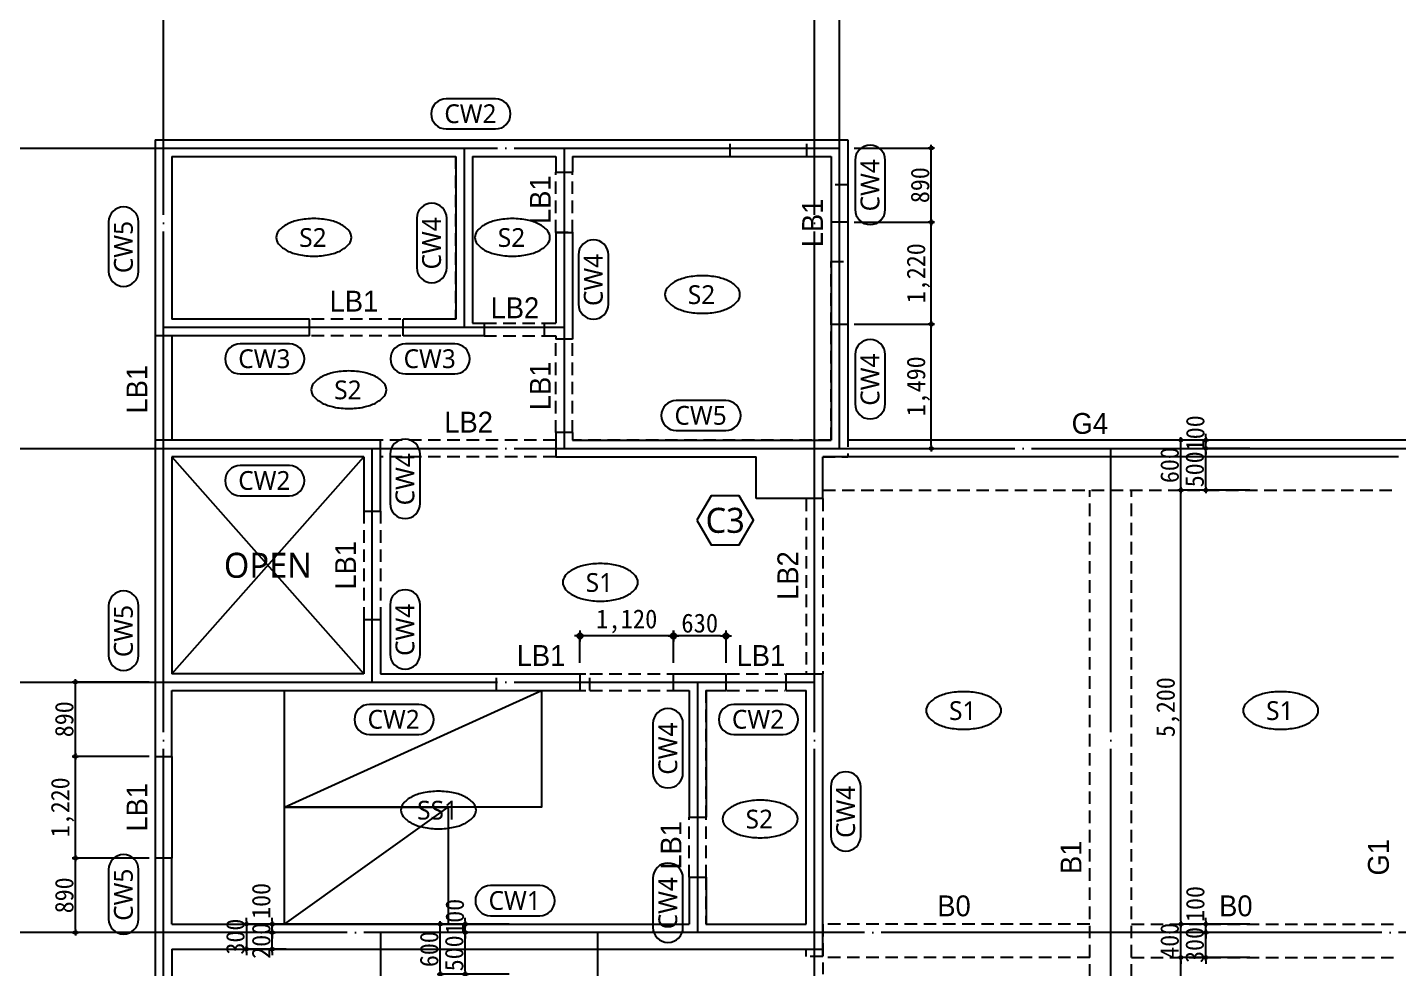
# Model space of a CAD drawing. Header units: millimetres. Extents: x 315000 to 378000, y 0 to 44550.
# Drawn here: x 326070 to 342502, y 16103 to 27381 of the extents above; entities that cross this region are included whole.
import ezdxf
from ezdxf.enums import TextEntityAlignment as Align

# ---------------------------------------------------------------- set-up
doc = ezdxf.new("R2010")
doc.units = ezdxf.units.MM
doc.header["$LTSCALE"] = 100
for name, pattern in [('CEN', [62, 60, -1, 0, -1]), ('HID', [2.3, 1.5, -0.8]), ('HIDDEN', [0.375, 0.25, -0.125])]:
    doc.linetypes.add(name, pattern=pattern)
for name, color, linetype in [('!_BEAM 넘버링', 7, 'Continuous'), ('!_CON', 2, 'Continuous'), ('!_GIRDER 넘버링', 3, 'Continuous'), ('!_골조하부', 5, 'HIDDEN'), ('BEAM L', 4, 'HID'), ('CEN', 1, 'CEN'), ('DIM', 7, 'Continuous'), ('ETC', 6, 'Continuous'), ('L1', 8, 'Continuous'), ('TEX', 3, 'Continuous'), ('TEXT', 7, 'Continuous')]:
    doc.layers.add(name, color=color, linetype=linetype)
doc.styles.add('돋움', font='')
doc.styles.add('맑은고딕', font='')
doc.styles.add('엑스포', font='')
doc.styles.add('울릉도L', font='')
doc.styles.get('돋움').set_extended_font_data('DotumChe')
doc.styles.get('맑은고딕').set_extended_font_data('Malgun Gothic')
doc.styles.get('엑스포').set_extended_font_data('Malgun Gothic')
doc.styles.get('울릉도L').set_extended_font_data('HY울릉도L')
doc.dimstyles.new('ISO-25', dxfattribs={"dimtxt": 2.5, "dimasz": 2.5, "dimexe": 1.25, "dimexo": 0.625, "dimtad": 1, "dimtxsty": 'STANDARD', "dimcen": 2.5, "dimadec": 0, "dimazin": 0, "dimtfac": 1, "dimtmove": 0, "dimatfit": 3, "dimfxl": 1, "dimarcsym": 0})

# ---------------------------------------------------------------- blocks, each defined once
blk = doc.blocks.new('지상1층 골조하부')
at = {"layer": '!_골조하부', "linetype": 'HID'}
for p, q in [((327602, 26036), (334492, 26036)), ((327602, 26036), (327602, 23686)), ((334492, 25836), (334492, 26036)), ((335412, 26036), (335902, 26036)), ((335412, 25836), (335412, 26036)), ((335902, 26036), (335902, 25496)), ((327802, 25836), (327802, 23886)), ((327802, 25836), (331202, 25836)), ((331202, 25836), (331202, 23886)), ((331402, 25836), (331402, 23836)), ((331402, 25836), (332402, 25836)), ((332402, 25836), (332402, 25646)), ((332602, 25836), (332602, 25646)), ((332602, 25836), (334492, 25836)), ((335412, 25836), (335702, 25836)), ((335702, 25836), (335702, 25496)), ((332402, 25646), (332602, 25646)), ((335902, 25496), (335702, 25496)), ((332402, 24926), (332402, 23836)), ((332402, 24926), (332602, 24926)), ((332602, 24926), (332602, 23646)), ((335702, 22436), (335702, 24576)), ((335702, 24576), (335902, 24576)), ((335902, 24576), (335902, 22236)), ((329452, 23886), (327802, 23886)), ((329452, 23686), (329452, 23886)), ((331202, 23886), (330572, 23886)), ((330572, 23686), (330572, 23886)), ((331402, 23836), (331542, 23836)), ((331542, 23836), (331542, 23686)), ((332262, 23836), (332402, 23836)), ((332262, 23836), (332262, 23686)), ((329452, 23686), (327602, 23686)), ((331542, 23686), (330572, 23686)), ((332262, 23686), (332402, 23686)), ((332402, 23686), (332402, 23646)), ((332602, 23646), (332402, 23646)), ((332402, 22526), (332402, 22236)), ((332602, 22526), (332402, 22526)), ((332602, 22526), (332602, 22436)), ((327602, 22436), (327602, 18646)), ((330302, 22436), (327602, 22436)), ((330302, 21586), (330302, 22436)), ((335702, 22436), (332602, 22436)), ((330102, 22236), (327802, 22236)), ((327802, 22236), (327802, 19636)), ((330002, 22236), (330002, 22236)), ((330102, 22236), (330102, 21586)), ((332402, 22236), (334802, 22236)), ((334002, 22236), (334002, 22236)), ((334802, 21736), (334802, 22236)), ((335602, 21736), (335602, 22236)), ((335602, 22236), (335902, 22236)), ((335602, 21736), (334802, 21736)), ((330102, 21586), (330302, 21586)), ((330102, 20286), (330102, 19636)), ((330102, 20286), (330302, 20286)), ((330302, 20286), (330302, 19636)), ((330102, 19636), (327802, 19636)), ((330302, 19636), (331692, 19636)), ((331692, 19436), (331692, 19636)), ((332812, 19636), (334442, 19636)), ((332812, 19436), (332812, 19636)), ((334442, 19436), (334442, 19636)), ((334442, 19436), (334442, 19636)), ((335162, 19636), (335602, 19636)), ((335162, 19436), (335162, 19636)), ((335162, 19436), (335162, 19636)), ((335602, 16246), (335602, 19636)), ((327802, 18646), (327802, 19436)), ((327802, 19436), (331692, 19436)), ((332812, 19436), (334002, 19436)), ((334002, 19436), (334002, 17917)), ((334202, 19436), (334442, 19436)), ((334202, 19436), (334202, 17917)), ((335162, 19436), (335402, 19436)), ((335402, 16636), (335402, 19436)), ((327602, 18646), (327802, 18646)), ((334002, 17917), (334202, 17917)), ((327602, 17426), (327602, 11036)), ((327802, 17426), (327602, 17426)), ((327802, 16636), (327802, 17426)), ((334002, 17197), (334002, 16636)), ((334002, 17197), (334202, 17197)), ((334202, 17197), (334202, 16636)), ((327802, 16636), (334002, 16636)), ((334202, 16636), (335402, 16636)), ((327802, 16336), (327802, 11736)), ((327802, 16336), (335402, 16336)), ((335402, 16246), (335402, 16336)), ((335602, 16246), (335402, 16246))]:
    blk.add_line(p, q, dxfattribs=at)
blk = doc.blocks.new('Z_DOT')
at = {"layer": 'DIM', "color": 0}
for p, q in [((-1, 0), (1, 0)), ((0, -1), (0, 1))]:
    blk.add_line(p, q, dxfattribs=at)
for radius in [0.5, 0.25]:
    blk.add_circle((0, 0), radius, dxfattribs=at)
blk = doc.blocks.new('*D41')
at = {"layer": 'Defpoints', "color": 0, "transparency": 16777216}
for p in [(335902, 23826), (336902, 23826), (335902, 22336)]:
    blk.add_point(p, dxfattribs=at)
at = {"layer": 'DIM', "color": 6, "lineweight": -2, "transparency": 16777216}
for p, q in [((335976, 23826), (336902, 23826)), ((336902, 22373), (336902, 23789)), ((335976, 22336), (336902, 22336))]:
    blk.add_line(p, q, dxfattribs=at)
at = {"layer": 'DIM', "color": 6, "lineweight": -2, "transparency": 16777216, "xscale": 37, "yscale": 37, "zscale": 37}
for p, rotation in [((336902, 23826), 90), ((336902, 22336), 270)]:
    blk.add_blockref('Z_DOT', p, dxfattribs=dict(at, rotation=rotation))
at = {"layer": 'DIM', "color": 0, "transparency": 16777216, "insert": (336747, 23081), "char_height": 222, "attachment_point": 5, "rotation": 90, "style": '돋움'}
blk.add_mtext('1,490', dxfattribs=at)
blk = doc.blocks.new('*D42')
at = {"layer": 'Defpoints', "color": 0, "transparency": 16777216}
for p in [(335902, 25046), (336902, 25046), (335902, 23826)]:
    blk.add_point(p, dxfattribs=at)
at = {"layer": 'DIM', "color": 6, "lineweight": -2, "transparency": 16777216}
for p, q in [((335976, 25046), (336902, 25046)), ((336902, 23863), (336902, 25009)), ((335976, 23826), (336902, 23826))]:
    blk.add_line(p, q, dxfattribs=at)
at = {"layer": 'DIM', "color": 6, "lineweight": -2, "transparency": 16777216, "xscale": 37, "yscale": 37, "zscale": 37}
for p, rotation in [((336902, 25046), 90), ((336902, 23826), 270)]:
    blk.add_blockref('Z_DOT', p, dxfattribs=dict(at, rotation=rotation))
at = {"layer": 'DIM', "color": 0, "transparency": 16777216, "insert": (336747, 24436), "char_height": 222, "attachment_point": 5, "rotation": 90, "style": '돋움'}
blk.add_mtext('1,220', dxfattribs=at)
blk = doc.blocks.new('*D43')
at = {"layer": 'Defpoints', "color": 0, "transparency": 16777216}
for p in [(335902, 25936), (336902, 25936), (335902, 25046)]:
    blk.add_point(p, dxfattribs=at)
at = {"layer": 'DIM', "color": 6, "lineweight": -2, "transparency": 16777216}
for p, q in [((335976, 25936), (336902, 25936)), ((336902, 25083), (336902, 25899)), ((335976, 25046), (336902, 25046))]:
    blk.add_line(p, q, dxfattribs=at)
at = {"layer": 'DIM', "color": 6, "lineweight": -2, "transparency": 16777216, "xscale": 37, "yscale": 37, "zscale": 37}
for p, rotation in [((336902, 25936), 90), ((336902, 25046), 270)]:
    blk.add_blockref('Z_DOT', p, dxfattribs=dict(at, rotation=rotation))
at = {"layer": 'DIM', "color": 0, "transparency": 16777216, "insert": (336768, 25491), "char_height": 222, "attachment_point": 5, "rotation": 90, "style": '돋움'}
blk.add_mtext('890', dxfattribs=at)
blk = doc.blocks.new('*D94')
at = {"layer": 'Defpoints', "color": 0, "transparency": 16777216}
for p in [(339892, 16236), (340792, 16236), (340792, 11636)]:
    blk.add_point(p, dxfattribs=at)
at = {"layer": 'DIM', "color": 6, "lineweight": -2, "transparency": 16777216}
for p, q in [((340718, 16236), (339892, 16236)), ((339892, 11673), (339892, 16199)), ((340718, 11636), (339892, 11636))]:
    blk.add_line(p, q, dxfattribs=at)
at = {"layer": 'DIM', "color": 6, "lineweight": -2, "transparency": 16777216, "xscale": 37, "yscale": 37, "zscale": 37}
for p, rotation in [((339892, 16236), 90), ((339892, 11636), 270)]:
    blk.add_blockref('Z_DOT', p, dxfattribs=dict(at, rotation=rotation))
at = {"layer": 'DIM', "color": 0, "transparency": 16777216, "insert": (339738, 13936), "char_height": 222, "attachment_point": 5, "rotation": 90, "style": '돋움'}
blk.add_mtext('4,600', dxfattribs=at)
blk = doc.blocks.new('*D95')
at = {"layer": 'Defpoints', "color": 0, "transparency": 16777216}
for p in [(339892, 16636), (340792, 16636), (340792, 16236)]:
    blk.add_point(p, dxfattribs=at)
at = {"layer": 'DIM', "color": 6, "lineweight": -2, "transparency": 16777216}
for p, q in [((339892, 16673), (339892, 16710)), ((340718, 16636), (339892, 16636)), ((339892, 16236), (339892, 16636)), ((340718, 16236), (339892, 16236)), ((339892, 16199), (339892, 16162))]:
    blk.add_line(p, q, dxfattribs=at)
at = {"layer": 'DIM', "color": 6, "lineweight": -2, "transparency": 16777216, "xscale": 37, "yscale": 37, "zscale": 37}
for p, rotation in [((339892, 16636), 270), ((339892, 16236), 90)]:
    blk.add_blockref('Z_DOT', p, dxfattribs=dict(at, rotation=rotation))
at = {"layer": 'DIM', "color": 0, "transparency": 16777216, "insert": (339759, 16436), "char_height": 222, "attachment_point": 5, "rotation": 90, "style": '돋움'}
blk.add_mtext('400', dxfattribs=at)
blk = doc.blocks.new('*D98')
at = {"layer": 'Defpoints', "color": 0, "transparency": 16777216}
for p in [(340192, 16636), (340792, 16636), (340792, 16536)]:
    blk.add_point(p, dxfattribs=at)
at = {"layer": 'DIM', "color": 6, "lineweight": -2, "transparency": 16777216}
for p, q in [((340192, 16673), (340192, 16710)), ((340718, 16636), (340192, 16636)), ((340192, 16536), (340192, 16636)), ((340718, 16536), (340192, 16536)), ((340192, 16499), (340192, 16462))]:
    blk.add_line(p, q, dxfattribs=at)
at = {"layer": 'DIM', "color": 6, "lineweight": -2, "transparency": 16777216, "xscale": 37, "yscale": 37, "zscale": 37}
for p, rotation in [((340192, 16636), 270), ((340192, 16536), 90)]:
    blk.add_blockref('Z_DOT', p, dxfattribs=dict(at, rotation=rotation))
at = {"layer": 'DIM', "color": 0, "transparency": 16777216, "insert": (340066, 16877), "char_height": 222, "attachment_point": 5, "rotation": 90, "style": '돋움'}
blk.add_mtext('100', dxfattribs=at)
blk = doc.blocks.new('*D99')
at = {"layer": 'Defpoints', "color": 0, "transparency": 16777216}
for p in [(340192, 16536), (340792, 16536), (340792, 16236)]:
    blk.add_point(p, dxfattribs=at)
at = {"layer": 'DIM', "color": 6, "lineweight": -2, "transparency": 16777216}
for p, q in [((340192, 16573), (340192, 16610)), ((340718, 16536), (340192, 16536)), ((340192, 16236), (340192, 16536)), ((340718, 16236), (340192, 16236)), ((340192, 16199), (340192, 16162))]:
    blk.add_line(p, q, dxfattribs=at)
at = {"layer": 'DIM', "color": 6, "lineweight": -2, "transparency": 16777216, "xscale": 37, "yscale": 37, "zscale": 37}
for p, rotation in [((340192, 16536), 270), ((340192, 16236), 90)]:
    blk.add_blockref('Z_DOT', p, dxfattribs=dict(at, rotation=rotation))
at = {"layer": 'DIM', "color": 0, "transparency": 16777216, "insert": (340059, 16386), "char_height": 222, "attachment_point": 5, "rotation": 90, "style": '돋움'}
blk.add_mtext('300', dxfattribs=at)
blk = doc.blocks.new('*D89')
at = {"layer": 'Defpoints', "color": 0, "transparency": 16777216}
for p in [(339892, 21836), (340792, 21836), (340792, 16636)]:
    blk.add_point(p, dxfattribs=at)
at = {"layer": 'DIM', "color": 6, "lineweight": -2, "transparency": 16777216}
for p, q in [((340718, 21836), (339892, 21836)), ((339892, 16673), (339892, 21799)), ((340718, 16636), (339892, 16636))]:
    blk.add_line(p, q, dxfattribs=at)
at = {"layer": 'DIM', "color": 6, "lineweight": -2, "transparency": 16777216, "xscale": 37, "yscale": 37, "zscale": 37}
for p, rotation in [((339892, 21836), 90), ((339892, 16636), 270)]:
    blk.add_blockref('Z_DOT', p, dxfattribs=dict(at, rotation=rotation))
at = {"layer": 'DIM', "color": 0, "transparency": 16777216, "insert": (339738, 19236), "char_height": 222, "attachment_point": 5, "rotation": 90, "style": '돋움'}
blk.add_mtext('5,200', dxfattribs=at)
blk = doc.blocks.new('*D90')
at = {"layer": 'Defpoints', "color": 0, "transparency": 16777216}
for p in [(339892, 22436), (340792, 22436), (340792, 21836)]:
    blk.add_point(p, dxfattribs=at)
at = {"layer": 'DIM', "color": 6, "lineweight": -2, "transparency": 16777216}
for p, q in [((340718, 22436), (339892, 22436)), ((339892, 21873), (339892, 22399)), ((340718, 21836), (339892, 21836))]:
    blk.add_line(p, q, dxfattribs=at)
at = {"layer": 'DIM', "color": 6, "lineweight": -2, "transparency": 16777216, "xscale": 37, "yscale": 37, "zscale": 37}
for p, rotation in [((339892, 22436), 90), ((339892, 21836), 270)]:
    blk.add_blockref('Z_DOT', p, dxfattribs=dict(at, rotation=rotation))
at = {"layer": 'DIM', "color": 0, "transparency": 16777216, "insert": (339759, 22136), "char_height": 222, "attachment_point": 5, "rotation": 90, "style": '돋움'}
blk.add_mtext('600', dxfattribs=at)
blk = doc.blocks.new('*D91')
at = {"layer": 'Defpoints', "color": 0, "transparency": 16777216}
for p in [(340192, 22436), (340792, 22436), (340792, 22336)]:
    blk.add_point(p, dxfattribs=at)
at = {"layer": 'DIM', "color": 6, "lineweight": -2, "transparency": 16777216}
for p, q in [((340192, 22473), (340192, 22510)), ((340718, 22436), (340192, 22436)), ((340192, 22336), (340192, 22436)), ((340718, 22336), (340192, 22336)), ((340192, 22299), (340192, 22262))]:
    blk.add_line(p, q, dxfattribs=at)
at = {"layer": 'DIM', "color": 6, "lineweight": -2, "transparency": 16777216, "xscale": 37, "yscale": 37, "zscale": 37}
for p, rotation in [((340192, 22436), 270), ((340192, 22336), 90)]:
    blk.add_blockref('Z_DOT', p, dxfattribs=dict(at, rotation=rotation))
at = {"layer": 'DIM', "color": 0, "transparency": 16777216, "insert": (340066, 22518), "char_height": 222, "attachment_point": 5, "rotation": 90, "style": '돋움'}
blk.add_mtext('100', dxfattribs=at)
blk = doc.blocks.new('*D92')
at = {"layer": 'Defpoints', "color": 0, "transparency": 16777216}
for p in [(340192, 22336), (340792, 22336), (340792, 21836)]:
    blk.add_point(p, dxfattribs=at)
at = {"layer": 'DIM', "color": 6, "lineweight": -2, "transparency": 16777216}
for p, q in [((340718, 22336), (340192, 22336)), ((340192, 21873), (340192, 22299)), ((340718, 21836), (340192, 21836))]:
    blk.add_line(p, q, dxfattribs=at)
at = {"layer": 'DIM', "color": 6, "lineweight": -2, "transparency": 16777216, "xscale": 37, "yscale": 37, "zscale": 37}
for p, rotation in [((340192, 22336), 90), ((340192, 21836), 270)]:
    blk.add_blockref('Z_DOT', p, dxfattribs=dict(at, rotation=rotation))
at = {"layer": 'DIM', "color": 0, "transparency": 16777216, "insert": (340059, 22086), "char_height": 222, "attachment_point": 5, "rotation": 90, "style": '돋움'}
blk.add_mtext('500', dxfattribs=at)
blk = doc.blocks.new('*D101')
at = {"layer": 'Defpoints', "color": 0, "transparency": 16777216}
for p in [(331018, 16636), (331918, 16636), (331918, 16036)]:
    blk.add_point(p, dxfattribs=at)
at = {"layer": 'DIM', "color": 6, "lineweight": -2, "transparency": 16777216}
for p, q in [((331844, 16636), (331018, 16636)), ((331018, 16073), (331018, 16599)), ((331844, 16036), (331018, 16036))]:
    blk.add_line(p, q, dxfattribs=at)
at = {"layer": 'DIM', "color": 6, "lineweight": -2, "transparency": 16777216, "xscale": 37, "yscale": 37, "zscale": 37}
for p, rotation in [((331018, 16636), 90), ((331018, 16036), 270)]:
    blk.add_blockref('Z_DOT', p, dxfattribs=dict(at, rotation=rotation))
at = {"layer": 'DIM', "color": 0, "transparency": 16777216, "insert": (330885, 16336), "char_height": 222, "attachment_point": 5, "rotation": 90, "style": '돋움'}
blk.add_mtext('600', dxfattribs=at)
blk = doc.blocks.new('*D102')
at = {"layer": 'Defpoints', "color": 0, "transparency": 16777216}
for p in [(331318, 16636), (331918, 16636), (331918, 16536)]:
    blk.add_point(p, dxfattribs=at)
at = {"layer": 'DIM', "color": 6, "lineweight": -2, "transparency": 16777216}
for p, q in [((331318, 16673), (331318, 16710)), ((331844, 16636), (331318, 16636)), ((331318, 16536), (331318, 16636)), ((331844, 16536), (331318, 16536)), ((331318, 16499), (331318, 16462))]:
    blk.add_line(p, q, dxfattribs=at)
at = {"layer": 'DIM', "color": 6, "lineweight": -2, "transparency": 16777216, "xscale": 37, "yscale": 37, "zscale": 37}
for p, rotation in [((331318, 16636), 270), ((331318, 16536), 90)]:
    blk.add_blockref('Z_DOT', p, dxfattribs=dict(at, rotation=rotation))
at = {"layer": 'DIM', "color": 0, "transparency": 16777216, "insert": (331192, 16724), "char_height": 222, "attachment_point": 5, "rotation": 90, "style": '돋움'}
blk.add_mtext('100', dxfattribs=at)
blk = doc.blocks.new('*D103')
at = {"layer": 'Defpoints', "color": 0, "transparency": 16777216}
for p in [(331318, 16536), (331918, 16536), (331918, 16036)]:
    blk.add_point(p, dxfattribs=at)
at = {"layer": 'DIM', "color": 6, "lineweight": -2, "transparency": 16777216}
for p, q in [((331844, 16536), (331318, 16536)), ((331318, 16073), (331318, 16499)), ((331844, 16036), (331318, 16036))]:
    blk.add_line(p, q, dxfattribs=at)
at = {"layer": 'DIM', "color": 6, "lineweight": -2, "transparency": 16777216, "xscale": 37, "yscale": 37, "zscale": 37}
for p, rotation in [((331318, 16536), 90), ((331318, 16036), 270)]:
    blk.add_blockref('Z_DOT', p, dxfattribs=dict(at, rotation=rotation))
at = {"layer": 'DIM', "color": 0, "transparency": 16777216, "insert": (331185, 16286), "char_height": 222, "attachment_point": 5, "rotation": 90, "style": '돋움'}
blk.add_mtext('500', dxfattribs=at)
blk = doc.blocks.new('*D109')
at = {"layer": 'Defpoints', "color": 0, "transparency": 16777216}
for p in [(333812, 20089), (333812, 19636), (334442, 19636)]:
    blk.add_point(p, dxfattribs=at)
at = {"layer": 'DIM', "color": 6, "lineweight": -2, "transparency": 16777216}
for p, q in [((333812, 19766), (333812, 20089)), ((334377, 20089), (333877, 20089)), ((334442, 19766), (334442, 20089))]:
    blk.add_line(p, q, dxfattribs=at)
at = {"layer": 'DIM', "color": 6, "lineweight": -2, "transparency": 16777216, "xscale": 65, "yscale": 65, "zscale": 65, "rotation": 180}
blk.add_blockref('Z_DOT', (333812, 20089), dxfattribs=at)
at = {"layer": 'DIM', "color": 6, "lineweight": -2, "transparency": 16777216, "xscale": 65, "yscale": 65, "zscale": 65}
blk.add_blockref('Z_DOT', (334442, 20089), dxfattribs=at)
at = {"layer": 'DIM', "color": 0, "transparency": 16777216, "insert": (334127, 20242), "char_height": 227.5, "attachment_point": 5, "style": '돋움'}
blk.add_mtext('630', dxfattribs=at)
blk = doc.blocks.new('*D110')
at = {"layer": 'Defpoints', "color": 0, "transparency": 16777216}
for p in [(332692, 20089), (332692, 19636), (333812, 19636)]:
    blk.add_point(p, dxfattribs=at)
at = {"layer": 'DIM', "color": 6, "lineweight": -2, "transparency": 16777216}
for p, q in [((332692, 19766), (332692, 20089)), ((333747, 20089), (332757, 20089)), ((333812, 19766), (333812, 20089))]:
    blk.add_line(p, q, dxfattribs=at)
at = {"layer": 'DIM', "color": 6, "lineweight": -2, "transparency": 16777216, "xscale": 65, "yscale": 65, "zscale": 65, "rotation": 180}
blk.add_blockref('Z_DOT', (332692, 20089), dxfattribs=at)
at = {"layer": 'DIM', "color": 6, "lineweight": -2, "transparency": 16777216, "xscale": 65, "yscale": 65, "zscale": 65}
blk.add_blockref('Z_DOT', (333812, 20089), dxfattribs=at)
at = {"layer": 'DIM', "color": 0, "transparency": 16777216, "insert": (333252, 20264), "char_height": 227.5, "attachment_point": 5, "style": '돋움'}
blk.add_mtext('1,120', dxfattribs=at)
blk = doc.blocks.new('*D118')
at = {"layer": 'Defpoints', "color": 0, "transparency": 16777216}
for p in [(329245, 16636), (328695, 16336), (329245, 16336)]:
    blk.add_point(p, dxfattribs=at)
at = {"layer": 'DIM', "color": 6, "lineweight": -2, "transparency": 16777216}
for p, q in [((328695, 16673), (328695, 16710)), ((329171, 16636), (328695, 16636)), ((328695, 16636), (328695, 16336)), ((329171, 16336), (328695, 16336)), ((328695, 16299), (328695, 16262))]:
    blk.add_line(p, q, dxfattribs=at)
at = {"layer": 'DIM', "color": 6, "lineweight": -2, "transparency": 16777216, "xscale": 37, "yscale": 37, "zscale": 37}
for p, rotation in [((328695, 16636), 270), ((328695, 16336), 90)]:
    blk.add_blockref('Z_DOT', p, dxfattribs=dict(at, rotation=rotation))
at = {"layer": 'DIM', "color": 0, "transparency": 16777216, "insert": (328562, 16486), "char_height": 222, "attachment_point": 5, "rotation": 90, "style": '돋움'}
blk.add_mtext('300', dxfattribs=at)
blk = doc.blocks.new('*D119')
at = {"layer": 'Defpoints', "color": 0, "transparency": 16777216}
for p in [(329005, 16536), (329245, 16536), (329245, 16336)]:
    blk.add_point(p, dxfattribs=at)
at = {"layer": 'DIM', "color": 6, "lineweight": -2, "transparency": 16777216}
for p, q in [((329005, 16573), (329005, 16610)), ((329171, 16536), (329005, 16536)), ((329005, 16336), (329005, 16536)), ((329171, 16336), (329005, 16336)), ((329005, 16299), (329005, 16262))]:
    blk.add_line(p, q, dxfattribs=at)
at = {"layer": 'DIM', "color": 6, "lineweight": -2, "transparency": 16777216, "xscale": 37, "yscale": 37, "zscale": 37}
for p, rotation in [((329005, 16536), 270), ((329005, 16336), 90)]:
    blk.add_blockref('Z_DOT', p, dxfattribs=dict(at, rotation=rotation))
at = {"layer": 'DIM', "color": 0, "transparency": 16777216, "insert": (328872, 16436), "char_height": 222, "attachment_point": 5, "rotation": 90, "style": '돋움'}
blk.add_mtext('200', dxfattribs=at)
blk = doc.blocks.new('*D120')
at = {"layer": 'Defpoints', "color": 0, "transparency": 16777216}
for p in [(329005, 16636), (329245, 16636), (329245, 16536)]:
    blk.add_point(p, dxfattribs=at)
at = {"layer": 'DIM', "color": 6, "lineweight": -2, "transparency": 16777216}
for p, q in [((329005, 16673), (329005, 16710)), ((329171, 16636), (329005, 16636)), ((329005, 16536), (329005, 16636)), ((329171, 16536), (329005, 16536)), ((329005, 16499), (329005, 16462))]:
    blk.add_line(p, q, dxfattribs=at)
at = {"layer": 'DIM', "color": 6, "lineweight": -2, "transparency": 16777216, "xscale": 37, "yscale": 37, "zscale": 37}
for p, rotation in [((329005, 16636), 270), ((329005, 16536), 90)]:
    blk.add_blockref('Z_DOT', p, dxfattribs=dict(at, rotation=rotation))
at = {"layer": 'DIM', "color": 0, "transparency": 16777216, "insert": (328872, 16914), "char_height": 222, "attachment_point": 5, "rotation": 90, "style": '돋움'}
blk.add_mtext('100', dxfattribs=at)
blk = doc.blocks.new('*D135')
at = {"layer": 'Defpoints', "color": 0, "transparency": 16777216}
for p in [(326645, 17426), (327602, 17426), (327602, 16536)]:
    blk.add_point(p, dxfattribs=at)
at = {"layer": 'DIM', "color": 6, "lineweight": -2, "transparency": 16777216}
for p, q in [((327528, 17426), (326645, 17426)), ((326645, 16573), (326645, 17389)), ((327528, 16536), (326645, 16536))]:
    blk.add_line(p, q, dxfattribs=at)
at = {"layer": 'DIM', "color": 6, "lineweight": -2, "transparency": 16777216, "xscale": 37, "yscale": 37, "zscale": 37}
for p, rotation in [((326645, 17426), 90), ((326645, 16536), 270)]:
    blk.add_blockref('Z_DOT', p, dxfattribs=dict(at, rotation=rotation))
at = {"layer": 'DIM', "color": 0, "transparency": 16777216, "insert": (326512, 16981), "char_height": 222, "attachment_point": 5, "rotation": 90, "style": '돋움'}
blk.add_mtext('890', dxfattribs=at)
blk = doc.blocks.new('*D136')
at = {"layer": 'Defpoints', "color": 0, "transparency": 16777216}
for p in [(326645, 18646), (327602, 18646), (327602, 17426)]:
    blk.add_point(p, dxfattribs=at)
at = {"layer": 'DIM', "color": 6, "lineweight": -2, "transparency": 16777216}
for p, q in [((327528, 18646), (326645, 18646)), ((326645, 17463), (326645, 18609)), ((327528, 17426), (326645, 17426))]:
    blk.add_line(p, q, dxfattribs=at)
at = {"layer": 'DIM', "color": 6, "lineweight": -2, "transparency": 16777216, "xscale": 37, "yscale": 37, "zscale": 37}
for p, rotation in [((326645, 18646), 90), ((326645, 17426), 270)]:
    blk.add_blockref('Z_DOT', p, dxfattribs=dict(at, rotation=rotation))
at = {"layer": 'DIM', "color": 0, "transparency": 16777216, "insert": (326491, 18036), "char_height": 222, "attachment_point": 5, "rotation": 90, "style": '돋움'}
blk.add_mtext('1,220', dxfattribs=at)
blk = doc.blocks.new('*D137')
at = {"layer": 'Defpoints', "color": 0, "transparency": 16777216}
for p in [(326645, 19536), (327602, 19536), (327602, 18646)]:
    blk.add_point(p, dxfattribs=at)
at = {"layer": 'DIM', "color": 6, "lineweight": -2, "transparency": 16777216}
for p, q in [((327528, 19536), (326645, 19536)), ((326645, 18683), (326645, 19499)), ((327528, 18646), (326645, 18646))]:
    blk.add_line(p, q, dxfattribs=at)
at = {"layer": 'DIM', "color": 6, "lineweight": -2, "transparency": 16777216, "xscale": 37, "yscale": 37, "zscale": 37}
for p, rotation in [((326645, 19536), 90), ((326645, 18646), 270)]:
    blk.add_blockref('Z_DOT', p, dxfattribs=dict(at, rotation=rotation))
at = {"layer": 'DIM', "color": 0, "transparency": 16777216, "insert": (326512, 19091), "char_height": 222, "attachment_point": 5, "rotation": 90, "style": '돋움'}
blk.add_mtext('890', dxfattribs=at)

msp = doc.modelspace()

# ---------------------------------------------------------------- linework, layer by layer
at = {"layer": '!_CON'}
for p, q in [((327602.3, 26035.8), (335902.3, 26035.8)), ((327602.3, 26035.8), (327602.3, 23685.8)), ((335902.3, 26035.8), (335902.3, 25045.8)), ((327802.3, 25835.8), (327802.3, 23885.8)), ((327802.3, 25835.8), (331202.3, 25835.8)), ((331202.3, 25835.8), (331202.3, 23885.8)), ((331402.3, 25835.8), (332402.3, 25835.8)), ((331402.3, 25835.8), (331402.3, 23835.8)), ((332402.3, 25835.8), (332402.3, 25645.8)), ((332602.3, 25835.8), (335702.3, 25835.8)), ((332602.3, 25835.8), (332602.3, 25645.8)), ((335702.3, 25835.8), (335702.3, 25045.8)), ((332402.3, 25645.8), (332602.3, 25645.8)), ((335902.3, 25045.8), (335702.3, 25045.8)), ((332402.3, 24925.8), (332402.3, 23835.8)), ((332402.3, 24925.8), (332602.3, 24925.8)), ((332602.3, 24925.8), (332602.3, 23645.8)), ((329452.3, 23885.8), (327802.3, 23885.8)), ((329452.3, 23685.8), (329452.3, 23885.8)), ((331202.3, 23885.8), (330572.3, 23885.8)), ((330572.3, 23685.8), (330572.3, 23885.8)), ((331402.3, 23835.8), (331542.3, 23835.8)), ((331542.3, 23835.8), (331542.3, 23685.8)), ((332262.3, 23835.8), (332402.3, 23835.8)), ((332262.3, 23835.8), (332262.3, 23685.8)), ((329452.3, 23685.8), (327602.3, 23685.8)), ((331542.3, 23685.8), (330572.3, 23685.8)), ((332262.3, 23685.8), (332402.3, 23685.8)), ((332402.3, 23685.8), (332402.3, 23645.8)), ((335702.3, 23825.8), (335702.3, 22435.8)), ((335702.3, 23825.8), (335902.3, 23825.8)), ((335902.3, 23825.8), (335902.3, 22435.8)), ((332602.3, 23645.8), (332402.3, 23645.8)), ((332402.3, 22525.8), (332402.3, 22235.8)), ((332602.3, 22525.8), (332402.3, 22525.8)), ((332602.3, 22525.8), (332602.3, 22435.8)), ((327602.3, 22435.8), (327602.3, 18645.8)), ((330302.3, 22435.8), (327602.3, 22435.8)), ((330302.3, 21585.8), (330302.3, 22435.8)), ((332602.3, 22435.8), (335702.3, 22435.8)), ((348002.3, 22435.8), (335902.3, 22435.8)), ((327802.3, 22235.8), (327802.3, 19635.8)), ((330102.3, 22235.8), (327802.3, 22235.8)), ((330102.3, 22235.8), (330102.3, 21585.8)), ((332402.3, 22235.8), (334802.3, 22235.8)), ((334802.3, 21735.8), (334802.3, 22235.8)), ((335602.3, 21735.8), (335602.3, 22235.8)), ((342502.3, 22235.8), (335602.3, 22235.8)), ((335602.3, 21735.8), (334802.3, 21735.8)), ((330102.3, 21585.8), (330302.3, 21585.8)), ((330102.3, 20285.8), (330102.3, 19635.8)), ((330102.3, 20285.8), (330302.3, 20285.8)), ((330302.3, 20285.8), (330302.3, 19635.8)), ((330102.3, 19635.8), (327802.3, 19635.8)), ((330302.3, 19635.8), (332692.3, 19635.8)), ((332692.3, 19435.8), (332692.3, 19635.8)), ((333812.3, 19635.8), (334442.3, 19635.8)), ((333812.3, 19435.8), (333812.3, 19635.8)), ((334442.3, 19435.8), (334442.3, 19635.8)), ((335162.3, 19635.8), (335602.3, 19635.8)), ((335162.3, 19435.8), (335162.3, 19635.8)), ((335602.3, 16335.8), (335602.3, 19635.8)), ((327802.3, 18645.8), (327802.3, 19435.8)), ((327802.3, 19435.8), (332692.3, 19435.8)), ((333812.3, 19435.8), (334002.3, 19435.8)), ((334002.3, 19435.8), (334002.3, 17917)), ((334202.3, 19435.8), (334442.3, 19435.8)), ((334202.3, 19435.8), (334202.3, 17917)), ((335162.3, 19435.8), (335402.3, 19435.8)), ((335402.3, 16635.8), (335402.3, 19435.8)), ((327602.3, 18645.8), (327802.3, 18645.8)), ((334002.3, 17917), (334202.3, 17917)), ((327602.3, 17425.8), (327602.3, 11035.8)), ((327802.3, 17425.8), (327602.3, 17425.8)), ((327802.3, 16635.8), (327802.3, 17425.8)), ((334002.3, 17197), (334002.3, 16635.8)), ((334002.3, 17197), (334202.3, 17197)), ((334202.3, 17197), (334202.3, 16635.8)), ((327802.3, 16635.8), (334002.3, 16635.8)), ((334202.3, 16635.8), (335402.3, 16635.8)), ((327802.1, 16335.8), (335602.3, 16335.8)), ((327802.1, 16335.8), (327802.1, 11735.8))]:
    msp.add_line(p, q, dxfattribs=at)
at = {"layer": '!_CON', "color": 8}
for p, q in [((335702.3, 25045.8), (335702.3, 23825.8)), ((335902.3, 25045.8), (335902.3, 23825.8)), ((327602.3, 23685.8), (327602.3, 22435.8)), ((327802.3, 23685.8), (327802.3, 22435.8)), ((327602.3, 18645.8), (327602.3, 17425.8)), ((327802.3, 18645.8), (327802.3, 17425.8))]:
    msp.add_line(p, q, dxfattribs=at)
at = {"layer": 'BEAM L'}
for p, q in [((332402.3, 24925.8), (332402.1, 25645.8)), ((332602.3, 24925.8), (332602.1, 25645.8)), ((335702.3, 25496), (335702.1, 24576)), ((335902.3, 25495.9), (335902.1, 24575.9)), ((330545.9, 23886), (329452.3, 23885.8)), ((331542.3, 23836), (332262.1, 23836)), ((327602.3, 23686), (327602.1, 22436)), ((327802.3, 23686), (327802.1, 22436)), ((330546, 23686), (329452.3, 23685.8)), ((331542.3, 23686), (332262.1, 23686)), ((332402.3, 22525.8), (332402.1, 23646)), ((332602.3, 22525.8), (332602.1, 23646)), ((332402.3, 22435.8), (330302.1, 22435.8)), ((332402.3, 22235.8), (330302.1, 22235.8)), ((335402.3, 21735.8), (335402.1, 19635.8)), ((335602.3, 21735.8), (335602.1, 19635.8)), ((335602.3, 21835.8), (342502.1, 21835.8)), ((338802.3, 11635.8), (338802.3, 21835.8)), ((339302.3, 11635.8), (339302.3, 21835.8)), ((330102.3, 21585.8), (330102.3, 20285.8)), ((330302.3, 21585.8), (330302.3, 20285.8)), ((331692.1, 19636), (332812.1, 19636)), ((334452.3, 19635.8), (335152.3, 19635.8)), ((331692.1, 19436), (332812.1, 19436)), ((334452.3, 19435.8), (335152.3, 19435.8)), ((327602.3, 18645.8), (327602.3, 17425.8)), ((327802.3, 18645.8), (327802.3, 17425.8)), ((334002.3, 17197), (334002.3, 17917)), ((334202.3, 17197), (334202.3, 17917)), ((338802.1, 16635.8), (335602.1, 16635.8)), ((335602.3, 16635.8), (335602.3, 16035.8)), ((339302.1, 16635.8), (342501.9, 16635.8)), ((338802.1, 16235.8), (335602.1, 16235.8)), ((339302.1, 16235.8), (342501.9, 16235.8))]:
    msp.add_line(p, q, dxfattribs=at)
at = {"layer": 'CEN'}
for p, q in [((327702.3, 6535.8), (327702.3, 35635.8)), ((335502.3, 6535.8), (335502.3, 35635.8)), ((335802.3, 22335.8), (335802.3, 35635.8)), ((325702.3, 25935.8), (335802.3, 25935.8)), ((331302.3, 25935.8), (331302.3, 23785.8)), ((332502.3, 25935.8), (332502.3, 22335.8)), ((332502.3, 23785.8), (327702.3, 23785.8)), ((325702.3, 22335.8), (356702.3, 22335.8)), ((327802.3, 22235.8), (330102.3, 19635.8)), ((327802.3, 19635.8), (330102.3, 22235.8)), ((330202.3, 19535.8), (330202.3, 22335.8)), ((339052.3, 6535.8), (339052.3, 22335.8)), ((325702.3, 19535.8), (335502.3, 19535.8)), ((334102.3, 19535.8), (334102.3, 16535.8)), ((354702.3, 16535.8), (325702.3, 16535.8)), ((330302.3, 16535.7), (330302.3, 6535.8)), ((332902.3, 16535.7), (332902.3, 6535.8))]:
    msp.add_line(p, q, dxfattribs=at)
at = {"layer": 'ETC'}
for points in [[(331679.5, 26525.1), (331087.9, 26525.1, 1), (331087.9, 26165.1), (331679.5, 26165.1, 1)], [(335989.6, 25790.5), (335989.6, 25198.9, 1), (336349.6, 25198.9), (336349.6, 25790.5, 1)], [(327042.3, 25049.9), (327042.3, 24458.3, 1), (327402.3, 24458.3), (327402.3, 25049.9, 1)], [(330735.5, 25094.1), (330735.5, 24502.5, 1), (331095.5, 24502.5), (331095.5, 25094.1, 1)], [(329502.6, 24640, 0.0510993), (329684.6, 24658.7, 0.0649481), (329820.8, 24705.9, 0.1042029), (329925.1, 24788.8, 0.1747045), (329952.6, 24865, 0.1747045), (329925.1, 24941.3, 0.1042029), (329820.8, 25024.1, 0.0649481), (329684.6, 25071.4, 0.0510993), (329502.6, 25090, 0.0510993), (329320.6, 25071.4, 0.0649481), (329184.4, 25024.1, 0.1042029), (329080.1, 24941.3, 0.1747045), (329052.6, 24865, 0.1747045), (329080.1, 24788.8, 0.1042029), (329184.4, 24705.9, 0.0649481), (329320.6, 24658.7, 0.0510993)], [(331882.3, 24640, 0.0510993), (332064.3, 24658.7, 0.0649481), (332200.5, 24705.9, 0.1042029), (332304.8, 24788.8, 0.1747045), (332332.3, 24865, 0.1747045), (332304.8, 24941.3, 0.1042029), (332200.5, 25024.1, 0.0649481), (332064.3, 25071.4, 0.0510993), (331882.3, 25090, 0.0510993), (331700.3, 25071.4, 0.0649481), (331564.1, 25024.1, 0.1042029), (331459.8, 24941.3, 0.1747045), (331432.3, 24865, 0.1747045), (331459.8, 24788.8, 0.1042029), (331564.1, 24705.9, 0.0649481), (331700.3, 24658.7, 0.0510993)], [(332673.6, 24656.3), (332673.6, 24064.7, 1), (333033.6, 24064.7), (333033.6, 24656.3, 1)], [(334159.6, 23955.6, 0.0510993), (334341.6, 23974.2, 0.0649481), (334477.8, 24021.5, 0.1042029), (334582.1, 24104.3, 0.1747045), (334609.6, 24180.6, 0.1747045), (334582.1, 24256.8, 0.1042029), (334477.8, 24339.7, 0.0649481), (334341.6, 24386.9, 0.0510993), (334159.6, 24405.6, 0.0510993), (333977.6, 24386.9, 0.0649481), (333841.4, 24339.7, 0.1042029), (333737.1, 24256.8, 0.1747045), (333709.6, 24180.6, 0.1747045), (333737.1, 24104.3, 0.1042029), (333841.4, 24021.5, 0.0649481), (333977.6, 23974.2, 0.0510993)], [(329209.9, 23589.4), (328618.3, 23589.4, 1), (328618.3, 23229.4), (329209.9, 23229.4, 1)], [(331191.4, 23589.4), (330599.8, 23589.4, 1), (330599.8, 23229.4), (331191.4, 23229.4, 1)], [(335989.6, 23461.4), (335989.6, 22869.7, 1), (336349.6, 22869.7), (336349.6, 23461.4, 1)], [(329922, 22814.2, 0.0510993), (330104, 22832.9, 0.0649481), (330240.2, 22880.1, 0.1042029), (330344.5, 22963, 0.1747045), (330372, 23039.2, 0.1747045), (330344.5, 23115.4, 0.1042029), (330240.2, 23198.3, 0.0649481), (330104, 23245.6, 0.0510993), (329922, 23264.2, 0.0510993), (329740, 23245.6, 0.0649481), (329603.8, 23198.3, 0.1042029), (329499.5, 23115.4, 0.1747045), (329472, 23039.2, 0.1747045), (329499.5, 22963, 0.1042029), (329603.8, 22880.1, 0.0649481), (329740, 22832.9, 0.0510993)], [(334438, 22910.4), (333846.3, 22910.4, 1), (333846.3, 22550.4), (334438, 22550.4, 1)], [(330416.3, 22267.3), (330416.3, 21675.7, 1), (330776.3, 21675.7), (330776.3, 22267.3, 1)], [(329209.9, 22130.2), (328618.3, 22130.2, 1), (328618.3, 21770.2), (329209.9, 21770.2, 1)], [(332935.5, 20506.4, 0.0510993), (333117.5, 20525, 0.0649481), (333253.7, 20572.3, 0.1042029), (333358, 20655.2, 0.1747045), (333385.5, 20731.4, 0.1747045), (333358, 20807.6, 0.1042029), (333253.7, 20890.5, 0.0649481), (333117.5, 20937.7, 0.0510993), (332935.5, 20956.4, 0.0510993), (332753.5, 20937.7, 0.0649481), (332617.3, 20890.5, 0.1042029), (332513, 20807.6, 0.1747045), (332485.5, 20731.4, 0.1747045), (332513, 20655.2, 0.1042029), (332617.3, 20572.3, 0.0649481), (332753.5, 20525, 0.0510993)], [(327042.3, 20448.5), (327042.3, 19856.8, 1), (327402.3, 19856.8), (327402.3, 20448.5, 1)], [(330416.3, 20463.3), (330416.3, 19871.7, 1), (330776.3, 19871.7), (330776.3, 20463.3, 1)], [(337289.8, 18970.9, 0.0510993), (337471.8, 18989.6, 0.0649481), (337608, 19036.8, 0.1042029), (337712.4, 19119.7, 0.1747045), (337739.8, 19195.9, 0.1747045), (337712.4, 19272.2, 0.1042029), (337608, 19355, 0.0649481), (337471.8, 19402.3, 0.0510993), (337289.8, 19420.9, 0.0510993), (337107.8, 19402.3, 0.0649481), (336971.6, 19355, 0.1042029), (336867.3, 19272.2, 0.1747045), (336839.8, 19195.9, 0.1747045), (336867.3, 19119.7, 0.1042029), (336971.6, 19036.8, 0.0649481), (337107.8, 18989.6, 0.0510993)], [(341089.8, 18970.9, 0.0510993), (341271.8, 18989.6, 0.0649481), (341408, 19036.8, 0.1042029), (341512.4, 19119.7, 0.1747045), (341539.8, 19195.9, 0.1747045), (341512.4, 19272.2, 0.1042029), (341408, 19355, 0.0649481), (341271.8, 19402.3, 0.0510993), (341089.8, 19420.9, 0.0510993), (340907.8, 19402.3, 0.0649481), (340771.6, 19355, 0.1042029), (340667.3, 19272.2, 0.1747045), (340639.8, 19195.9, 0.1747045), (340667.3, 19119.7, 0.1042029), (340771.6, 19036.8, 0.0649481), (340907.8, 18989.6, 0.0510993)], [(330759.8, 19268.1), (330168.2, 19268.1, 1), (330168.2, 18908.1), (330759.8, 18908.1, 1)], [(335126.5, 19268.1), (334534.9, 19268.1, 1), (334534.9, 18908.1), (335126.5, 18908.1, 1)], [(333566.5, 19039.6), (333566.5, 18447.9, 1), (333926.5, 18447.9), (333926.5, 19039.6, 1)], [(335697.5, 18281.7), (335697.5, 17690.1, 1), (336057.5, 17690.1), (336057.5, 18281.7, 1)], [(330996.1, 17777.8, 0.0510993), (331178.1, 17796.5, 0.0649481), (331314.3, 17843.7, 0.1042029), (331418.6, 17926.6, 0.1747045), (331446.1, 18002.8, 0.1747045), (331418.6, 18079, 0.1042029), (331314.3, 18161.9, 0.0649481), (331178.1, 18209.2, 0.0510993), (330996.1, 18227.8, 0.0510993), (330814.1, 18209.2, 0.0649481), (330677.9, 18161.9, 0.1042029), (330573.5, 18079, 0.1747045), (330546.1, 18002.8, 0.1747045), (330573.5, 17926.6, 0.1042029), (330677.9, 17843.7, 0.0649481), (330814.1, 17796.5, 0.0510993)], [(334851.8, 17671.1, 0.0510993), (335033.8, 17689.7, 0.0649481), (335170, 17737, 0.1042029), (335274.4, 17819.9, 0.1747045), (335301.8, 17896.1, 0.1747045), (335274.4, 17972.3, 0.1042029), (335170, 18055.2, 0.0649481), (335033.8, 18102.4, 0.0510993), (334851.8, 18121.1, 0.0510993), (334669.8, 18102.4, 0.0649481), (334533.6, 18055.2, 0.1042029), (334429.3, 17972.3, 0.1747045), (334401.8, 17896.1, 0.1747045), (334429.3, 17819.9, 0.1042029), (334533.6, 17737, 0.0649481), (334669.8, 17689.7, 0.0510993)], [(327042.3, 17288.7), (327042.3, 16697.1, 1), (327402.3, 16697.1), (327402.3, 17288.7, 1)], [(333566.5, 17187.4), (333566.5, 16595.8, 1), (333926.5, 16595.8), (333926.5, 17187.4, 1)], [(332209.8, 17096.9), (331618.2, 17096.9, 1), (331618.2, 16736.9), (332209.8, 16736.9, 1)]]:
    msp.add_lwpolyline(points, format="xyb", close=True, dxfattribs=at)
msp.add_lwpolyline([(334092.6, 21474.7), (334262.2, 21180.9), (334601.4, 21180.9), (334771, 21474.7), (334601.4, 21768.4), (334262.2, 21768.4)], close=True, dxfattribs=at)
at = {"layer": 'L1'}
for p, q in [((329152.3, 18035.8), (332232.3, 19435.8)), ((329152.3, 16635.8), (331112.3, 18035.8))]:
    msp.add_line(p, q, dxfattribs=at)
for points in [[(329152.3, 19435.8), (332232.3, 19435.8), (332232.3, 18035.8), (329152.3, 18035.8)], [(329152.3, 18035.8), (331112.3, 18035.8), (331112.3, 16635.8), (329152.3, 16635.8)]]:
    msp.add_lwpolyline(points, close=True, dxfattribs=at)

# ---------------------------------------------------------------- block references
at = {"layer": '!_골조하부', "linetype": 'HID'}
msp.add_blockref('지상1층 골조하부', (0, 0), dxfattribs=at)

# ---------------------------------------------------------------- texts
at = {"layer": '!_BEAM 넘버링', "ltscale": 0.7, "style": '울릉도L'}
for s, rotation, p in [('LB1', 90, (332216.8, 25317.1)), ('LB1', 90, (335479.7, 25038.5)), ('LB1', 360, (329982.9, 24101.4)), ('LB2', 360, (331912.1, 24021.5)), ('LB1', 90, (332216.8, 23085.8)), ('LB1', 90, (327383, 23046)), ('LB2', 360, (331357.5, 22651.2)), ('LB1', 90, (329883.1, 20935.8)), ('LB2', 90, (335183, 20812.9)), ('LB1', 360, (332225.1, 19854.9)), ('LB1', 360, (334860.2, 19854.9)), ('LB1', 90, (327383.1, 18035.8)), ('LB1', 90, (333783.1, 17580.3)), ('B0', 360, (337174.4, 16854.9)), ('B0', 360, (340552.1, 16854.9))]:
    msp.add_text(s, height=250, rotation=rotation, dxfattribs=at).set_placement(p, align=Align.MIDDLE_CENTER)
msp.add_text('B1', height=250, rotation=90, dxfattribs=at).set_placement((338776.7, 17437.1), align=Align.BOTTOM_CENTER)
at = {"layer": '!_GIRDER 넘버링', "ltscale": 0.7, "style": '울릉도L'}
for s, rotation, p in [('G4', 360, (338802.3, 22435.8)), ('G1', 90, (342460.6, 17437.1))]:
    msp.add_text(s, height=250, rotation=rotation, dxfattribs=at).set_placement(p, align=Align.BOTTOM_CENTER)
at = {"layer": 'TEX', "color": 2, "ltscale": 0.7, "style": '맑은고딕'}
for s, p in [('CW2', (331378.8, 26234.9)), ('CW3', (328909.2, 23299.2)), ('CW3', (330890.7, 23299.2)), ('CW5', (334137.2, 22620.1)), ('CW2', (328909.2, 21840)), ('CW2', (330459.1, 18977.9)), ('CW2', (334825.7, 18977.9)), ('CW1', (331909.1, 16806.7))]:
    msp.add_text(s, height=225, dxfattribs=at).set_placement(p, align=Align.CENTER)
for s, p in [('CW4', (336279.8, 25489.8)), ('CW5', (327332.5, 24749.2)), ('CW4', (331025.7, 24793.4)), ('CW4', (332963.8, 24355.6)), ('CW4', (336279.8, 23160.6)), ('CW4', (330706.5, 21966.6)), ('CW5', (327332.5, 20147.7)), ('CW4', (330706.5, 20162.6)), ('CW4', (333856.7, 18738.8)), ('CW4', (335987.8, 17981)), ('CW5', (327332.5, 16988)), ('CW4', (333856.7, 16886.6))]:
    msp.add_text(s, height=225, rotation=90, dxfattribs=at).set_placement(p, align=Align.CENTER)
at = {"layer": 'TEX', "color": 7, "style": '엑스포'}
msp.add_text('OPEN', height=300, dxfattribs=at).set_placement((328952.3, 20935.8), align=Align.MIDDLE_CENTER)
at = {"layer": 'TEXT', "color": 3, "ltscale": 0.7, "style": '맑은고딕'}
for s, p in [('S2', (329491.6, 24751.1)), ('S2', (331871.4, 24751)), ('S2', (334148.6, 24066.6)), ('S2', (329911, 22925.3)), ('S1', (332924.6, 20617.5)), ('S1', (337278.9, 19082)), ('S1', (341078.9, 19082)), ('SS1', (330985.1, 17888.9)), ('S2', (334840.9, 17782.1))]:
    msp.add_text(s, height=225, dxfattribs=at).set_placement(p, align=Align.CENTER)
msp.add_text('C3', height=300, dxfattribs=at).set_placement((334431.8, 21474.7), align=Align.MIDDLE_CENTER)

# ---------------------------------------------------------------- dimensions: what is measured, and where the dimension line sits
at = {"layer": 'DIM'}
for base, p1, p2, angle, picture, middle in [((336901.6, 25935.8), (335902.3, 25045.8), (335902.3, 25935.8), 90, '*D43', (336768.3, 25490.8)), ((336901.6, 25045.8), (335902.3, 23825.8), (335902.3, 25045.8), 90, '*D42', (336747.3, 24435.8)), ((336901.6, 23825.8), (335902.3, 22335.8), (335902.3, 23825.8), 90, '*D41', (336747.3, 23080.8)), ((339892, 22435.8), (340792.1, 21835.8), (340792.1, 22435.8), 90, '*D90', (339758.7, 22135.8)), ((340192.1, 22335.9), (340792.1, 21835.8), (340792.1, 22335.9), 90, '*D92', (340058.7, 22085.8)), ((339892, 21835.8), (340792, 16635.8), (340792.1, 21835.8), 90, '*D89', (339737.7, 19235.8)), ((326645.1, 19535.8), (327602.3, 18645.8), (327602.3, 19535.8), 90, '*D137', (326511.7, 19090.8)), ((326645.1, 18645.7), (327602.3, 17425.7), (327602.3, 18645.7), 90, '*D136', (326490.7, 18035.7)), ((326645.1, 17425.8), (327602.3, 16535.8), (327602.3, 17425.8), 90, '*D135', (326511.7, 16980.8)), ((328695, 16335.8), (329245, 16635.8), (329245, 16335.8), 270, '*D118', (328561.7, 16485.8)), ((329005, 16535.8), (329245, 16335.8), (329245, 16535.8), 90, '*D119', (328871.7, 16435.8)), ((331018.1, 16635.8), (331918.1, 16035.8), (331918.1, 16635.8), 90, '*D101', (330884.7, 16335.8)), ((339892, 16635.8), (340792.1, 16235.8), (340792.1, 16635.8), 90, '*D95', (339758.7, 16435.8)), ((340192.1, 16535.9), (340792.1, 16235.8), (340792.1, 16535.9), 90, '*D99', (340058.7, 16385.8)), ((331318.1, 16535.9), (331918.1, 16035.8), (331918.1, 16535.9), 90, '*D103', (331184.8, 16285.8)), ((339892, 16235.8), (340792, 11635.8), (340792.1, 16235.8), 90, '*D94', (339737.7, 13935.8))]:
    dim = msp.add_linear_dim(base=base, p1=p1, p2=p2, angle=angle, dimstyle='ISO-25', override={"dimscale": 37, "dimtxt": 6, "dimasz": 1, "dimexe": 0, "dimexo": 2, "dimgap": 0.6, "dimdec": 0, "dimlunit": 6, "dimtxsty": '돋움', "dimblk1": 'Z_DOT', "dimblk2": 'Z_DOT', "dimsah": 1, "dimclrd": 6, "dimclre": 6, "dimtix": 1, "dimtmove": 2}, dxfattribs=at)
    dim.commit()
    dim.dimension.update_dxf_attribs({"geometry": picture, "text_midpoint": middle})
for base, p1, p2, picture, middle in [((340192.1, 22435.8), (340792.1, 22335.9), (340792.1, 22435.8), '*D91', (340066, 22518)), ((329005, 16635.8), (329245, 16535.8), (329245, 16635.8), '*D120', (328871.7, 16913.5)), ((340192.1, 16635.8), (340792.1, 16535.9), (340792.1, 16635.8), '*D98', (340066, 16876.8)), ((331318.1, 16635.8), (331918.1, 16535.9), (331918.1, 16635.8), '*D102', (331192, 16724))]:
    dim = msp.add_linear_dim(base=base, p1=p1, p2=p2, angle=90, dimstyle='ISO-25', override={"dimscale": 37, "dimtxt": 6, "dimasz": 1, "dimexe": 0, "dimexo": 2, "dimgap": 0.6, "dimdec": 0, "dimlunit": 6, "dimtxsty": '돋움', "dimblk1": 'Z_DOT', "dimblk2": 'Z_DOT', "dimsah": 1, "dimclrd": 6, "dimclre": 6, "dimtix": 1, "dimtmove": 2}, dxfattribs=at)
    dim.commit()
    dim.dimension.update_dxf_attribs({"geometry": picture, "text_midpoint": middle, "dimtype": 128})
for base, p1, p2, picture, middle in [((332692.3, 20089.3), (333812.3, 19635.7), (332692.3, 19635.7), '*D110', (333252.3, 20263.7)), ((333812.3, 20089.3), (334442.3, 19635.7), (333812.3, 19635.7), '*D109', (334127.3, 20242.2))]:
    dim = msp.add_linear_dim(base=base, p1=p1, p2=p2, dimstyle='ISO-25', override={"dimscale": 65, "dimtxt": 3.5, "dimasz": 1, "dimexe": 0, "dimexo": 2, "dimgap": 0.6, "dimdec": 0, "dimlunit": 6, "dimtxsty": '돋움', "dimblk1": 'Z_DOT', "dimblk2": 'Z_DOT', "dimsah": 1, "dimclrd": 6, "dimclre": 6, "dimtix": 1}, dxfattribs=at)
    dim.commit()
    dim.dimension.update_dxf_attribs({"geometry": picture, "text_midpoint": middle})

doc.saveas('drawing.dxf')
